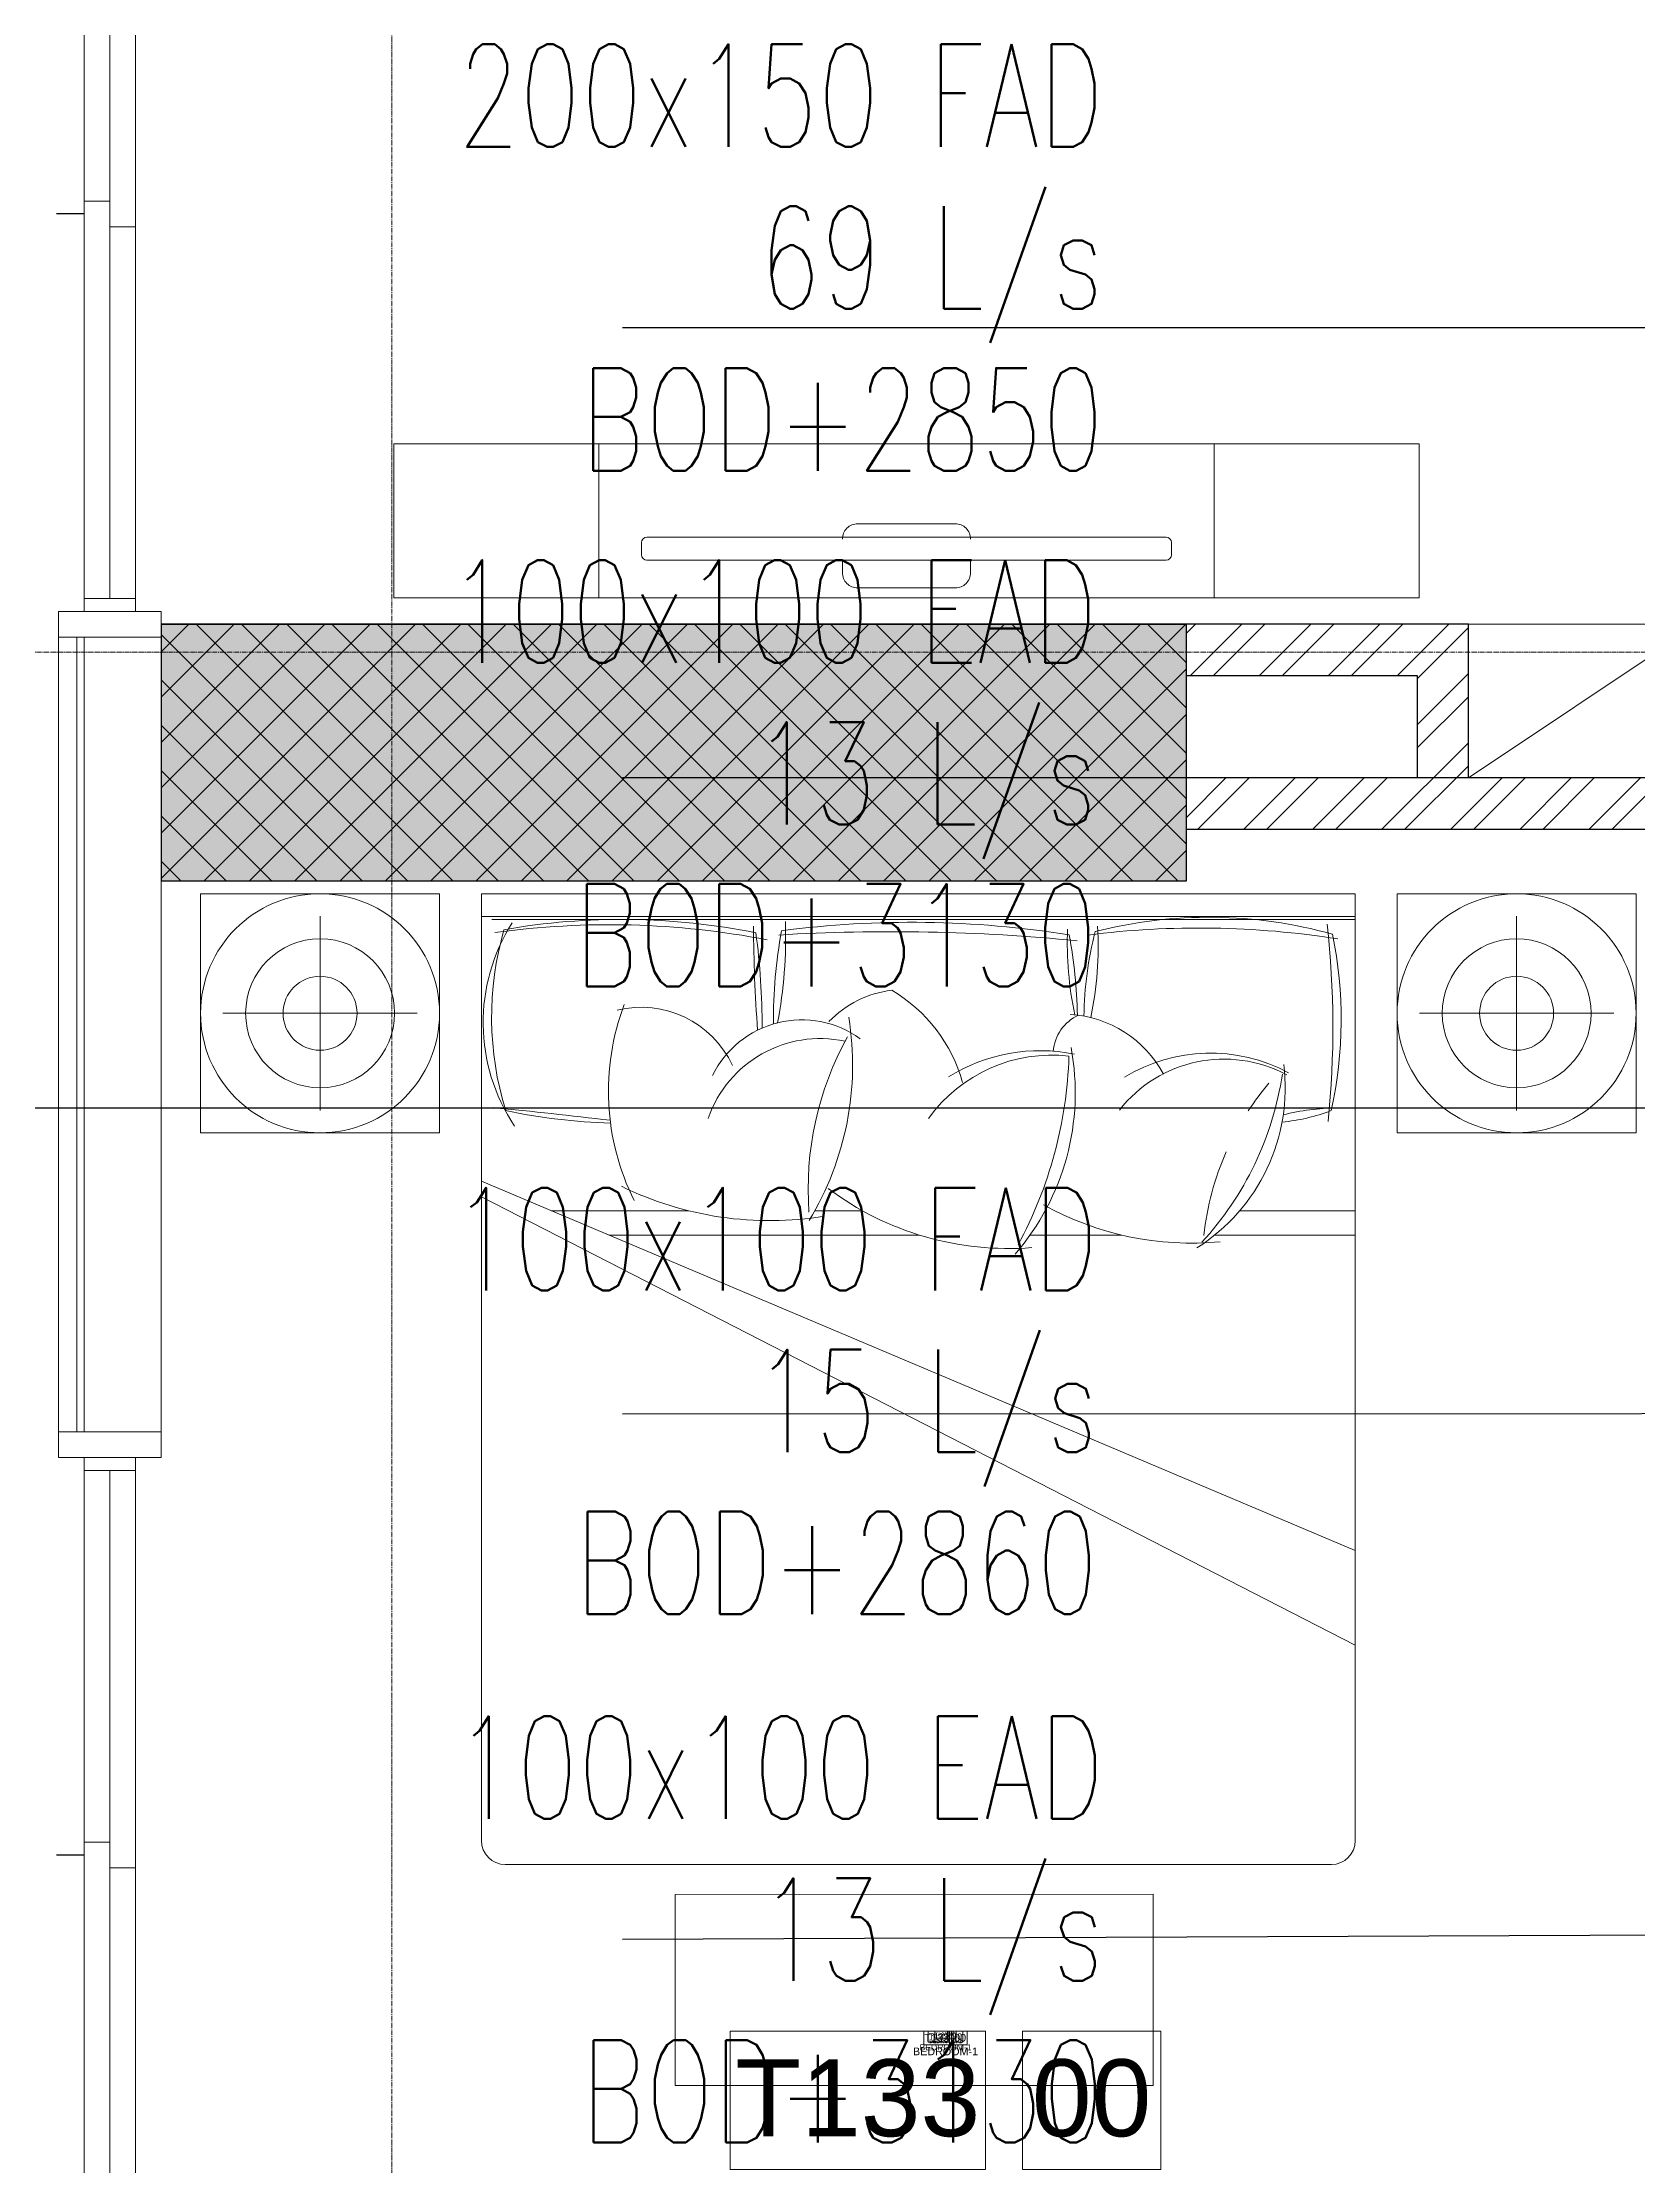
# Model space of a CAD drawing. Header units: millimetres. Extents: x -9226 to 166212, y -13 to 97274.
# Drawn here: x 29269 to 32380, y 38975 to 43114 of the extents above; entities that cross this region are included whole.
import ezdxf
from ezdxf.enums import TextEntityAlignment as Align

# ---------------------------------------------------------------- set-up
doc = ezdxf.new("R2010")
doc.units = ezdxf.units.MM
doc.linetypes.add('23491-A-XR-GRID$0$23288-XR-Unit GRIDS$0$CENTER2', pattern=[28.575, 19.05, -3.175, 3.175, -3.175])
doc.layers.get('0').update_dxf_attribs({"color": 8})
doc.layers.get('Defpoints').update_dxf_attribs({"color": 8})
for name, color, linetype in [('0-AC TEXT', 7, 'Continuous'), ('05 - 2ND - 3RD COLUMNS LAYOUT$0$23491-A-XR-GROUND TO PODIUM 3-COL$0$COLUMN', 8, 'Continuous'), ('05 - 2ND - 3RD COLUMNS LAYOUT$0$23491-A-XR-GROUND TO PODIUM 3-COL$0$HATCH', 8, 'Continuous'), ('1.INS', 8, 'Continuous'), ('1.STR', 8, 'Continuous'), ('cloud', 15, 'Continuous'), ('FAD', 3, 'Continuous')]:
    doc.layers.add(name, color=color, linetype=linetype)
for name, color, linetype, lineweight in [('1.TAGGING', 7, 'Continuous', 5), ('1.XREF', 8, 'Continuous', 9), ('23491-A-XR-GRID$0$G-ANNO-GRID', 8, '23491-A-XR-GRID$0$23288-XR-Unit GRIDS$0$CENTER2', 0), ('23491-XR-AR-2ND FLOOR PLAN$0$23491-XR-AR-2ND FLOOR PLAN$0$23491-XR-AR-TYP-FLOOR$0$A-FURN-FREE-PLAN', 8, 'Continuous', 5), ('23491-XR-AR-2ND FLOOR PLAN$0$23491-XR-AR-2ND FLOOR PLAN$0$23491-XR-AR-TYP-FLOOR$0$A-WALL-PATT', 8, 'Continuous', 5), ('23491-XR-AR-2ND FLOOR PLAN$0$23491-XR-AR-2ND FLOOR PLAN$0$A-WALL', 8, 'Continuous', 30), ('23491-XR-AR-2ND FLOOR PLAN$0$23491-XR-AR-TYP-FLOOR$0$A-FURN-FREE-PLAN', 8, 'Continuous', 5), ('23491-XR-AR-2ND FLOOR PLAN$0$23491-XR-AR-TYP-FLOOR$0$A-Glaz-Sill', 8, 'Continuous', 5), ('23491-XR-AR-2ND FLOOR PLAN$0$23491-XR-AR-TYP-FLOOR$0$A-GLAZ-WNDO', 8, 'Continuous', 13), ('23491-XR-AR-2ND FLOOR PLAN$0$A-ANNO-DIMS', 8, 'Continuous', 5), ('23491-XR-AR-2ND FLOOR PLAN$0$A-FLOR-IDEN', 8, 'Continuous', 9), ('23491-XR-AR-2ND FLOOR PLAN$0$A-FLOR-IDEN @ 10', 8, 'Continuous', 9), ('23491-XR-AR-2ND FLOOR PLAN$0$A-FLOR-IDEN @ 100', 8, 'Continuous', 9), ('23491-XR-AR-2ND FLOOR PLAN$0$A-FLOR-IDEN @ 5', 8, 'Continuous', 9), ('23491-XR-AR-2ND FLOOR PLAN$0$A-FLOR-IDEN @ 8', 8, 'Continuous', 9), ('23491-XR-AR-2ND FLOOR PLAN$0$A-WALL', 8, 'Continuous', 30), ('23491-XR-AR-2ND FLOOR PLAN$0$NEC- Glass', 8, 'Continuous', 5), ('A-ANNO-DIMS', 8, 'Continuous', 9), ('MH DIM', 15, 'Continuous', 0)]:
    doc.layers.add(name, color=color, linetype=linetype, lineweight=lineweight)
doc.styles.add('23491-XR-AR-2ND FLOOR PLAN$0$SDC-TEXT_4_2', font='arial.ttf')
doc.styles.add('ROMANS', font='isocp.shx', dxfattribs={"width": 0.8})
doc.styles.add('ROMANS100', font='romans.shx', dxfattribs={"width": 0.7, "height": 100})
doc.dimstyles.new('JSE', dxfattribs={"dimtxt": 50, "dimasz": 150, "dimexe": 0.18, "dimexo": 0.0625, "dimgap": 50, "dimtad": 0, "dimdec": 0, "dimrnd": 5, "dimzin": 0, "dimdsep": 46, "dimtxsty": 'ROMANS', "dimcen": 0.09, "dimclrd": 7, "dimclre": 7, "dimclrt": 7, "dimadec": 0, "dimazin": 0, "dimtfac": 1, "dimtdec": 0, "dimtofl": 0, "dimtmove": 0, "dimatfit": 3, "dimfxl": 1, "dimtolj": 1, "dimtzin": 0, "dimarcsym": 1})
doc.dimstyles.new('JSE-1.25', dxfattribs={"dimtxt": 200, "dimasz": 150, "dimexe": 0.18, "dimexo": 0.0625, "dimgap": 20, "dimtad": 1, "dimdec": 0, "dimrnd": 5, "dimzin": 0, "dimdsep": 46, "dimtxsty": 'ROMANS', "dimcen": 0.09, "dimclrd": 256, "dimclre": 256, "dimclrt": 7, "dimadec": 0, "dimazin": 0, "dimtfac": 1, "dimtdec": 0, "dimtofl": 0, "dimtmove": 0, "dimatfit": 3, "dimfxl": 1, "dimtolj": 1, "dimtzin": 0, "dimarcsym": 0})

# ---------------------------------------------------------------- blocks, each defined once
blk = doc.blocks.new('23491-XR-AR-2ND FLOOR PLAN$0$A$C1cb4348e')
at = {"layer": '23491-XR-AR-2ND FLOOR PLAN$0$23491-XR-AR-TYP-FLOOR$0$A-Glaz-Sill', "color": 8}
for p, q in [((100, 800), (100, 1525)), ((0, 750), (0, 25))]:
    blk.add_line(p, q, dxfattribs=at)
at = {"layer": '23491-XR-AR-2ND FLOOR PLAN$0$NEC- Glass', "color": 8}
for points in [[(100, 1550), (100, 1525), (0, 1525), (0, 1550)], [(0, 1525), (0, 750), (50, 750), (50, 1525)], [(50, 25), (50, 800), (100, 800), (100, 25)], [(100, 0), (100, 25), (0, 25), (0, 0)]]:
    blk.add_lwpolyline(points, close=True, dxfattribs=at)
at = {"layer": 'Defpoints', "color": 8}
blk.add_line((100, 775), (153.9, 775), dxfattribs=at)
blk = doc.blocks.new('23491-XR-AR-2ND FLOOR PLAN$0$A$C98741eb2')
at = {"layer": '23491-XR-AR-2ND FLOOR PLAN$0$23491-XR-AR-TYP-FLOOR$0$A-Glaz-Sill', "color": 8}
for p, q in [((-2337.4, 27365.4, 0), (-2337.4, 28915.4, 0)), ((-2137.4, 27365.4, 0), (-2137.4, 28915.4, 0))]:
    blk.add_line(p, q, dxfattribs=at)
at = {"layer": '23491-XR-AR-2ND FLOOR PLAN$0$23491-XR-AR-TYP-FLOOR$0$A-GLAZ-WNDO', "color": 8, "elevation": 0}
for points in [[(-2337.4, 28965.4), (-2137.4, 28965.4), (-2137.4, 28915.4), (-2337.4, 28915.4)], [(-2337.4, 27365.4), (-2137.4, 27365.4), (-2137.4, 27315.4), (-2337.4, 27315.4)]]:
    blk.add_lwpolyline(points, close=True, dxfattribs=at)
at = {"layer": '23491-XR-AR-2ND FLOOR PLAN$0$NEC- Glass', "color": 8}
for p, q in [((-2301.4, 28915.4, 0), (-2301.4, 27365.4, 0)), ((-2287.4, 28915.4, 0), (-2287.4, 27365.4, 0))]:
    blk.add_line(p, q, dxfattribs=at)
at = {"layer": '23491-XR-AR-2ND FLOOR PLAN$0$A-ANNO-DIMS', "color": 8, "xscale": -1, "rotation": 1.08428626077739e-07}
for p in [(-2187.4, 28965.4, 0), (-2187.4, 25765.4, 0)]:
    blk.add_blockref('23491-XR-AR-2ND FLOOR PLAN$0$A$C1cb4348e', p, dxfattribs=at)
blk = doc.blocks.new('23491-XR-AR-2ND FLOOR PLAN$0$23491-XR-AR-TYP-FLOOR$0$TV')
at = {"color": 8}
for p, q in [((0.0731, 0.5064), (0.0731, -0.5064)), ((0.1075, 0.5168), (0.0835, 0.5168)), ((0.1179, -0.5064), (0.1179, 0.5064)), ((0.1075, -0.5168), (0.0835, -0.5168))]:
    blk.add_line(p, q, dxfattribs=at)
for points in [[(0.0731, 0.125), (0.049, 0.125, 0.414214), (0.019, 0.095), (0.019, -0.095, 0.414214), (0.049, -0.125), (0.0731, -0.125)], [(0.1142, -0.125, 0.414214), (0.1442, -0.095), (0.1442, 0.095, 0.414214), (0.1142, 0.125)]]:
    blk.add_lwpolyline(points, format="xyb", dxfattribs=at)
for centre, start, end in [((0.0835, 0.5064), 89.9999, 179.9999), ((0.1075, 0.5064), 0.0001, 90.0001), ((0.0835, -0.5064), 180.0001, 270.0001), ((0.1075, -0.5064), 269.9999, 359.9999)]:
    blk.add_arc(centre, 0.0104, start, end, dxfattribs=at)
blk = doc.blocks.new('23491-XR-AR-2ND FLOOR PLAN$0$23491-XR-AR-TYP-FLOOR$0$TV&stand')
at = {"color": 8}
for p, q in [((0, 0.6), (-0.3, 0.6)), ((0, 0.6), (-0.3, 0.6)), ((0, -0.6), (-0.3, -0.6))]:
    blk.add_line(p, q, dxfattribs=at)
blk.add_lwpolyline([(-0.3, -1), (0, -1), (0, 1), (-0.3, 1)], close=True, dxfattribs=at)
at = {"color": 8, "rotation": 180}
blk.add_blockref('23491-XR-AR-2ND FLOOR PLAN$0$23491-XR-AR-TYP-FLOOR$0$TV', (0, 0), dxfattribs=at)
blk = doc.blocks.new('*U507')
at = {"color": 8, "linetype": 'ByBlock'}
for points in [[(1.3, 0), (-7, 0), (-7, 4.5), (1.3, 4.5)], [(2.5, 0), (7, 0), (7, 4.5), (2.5, 4.5)]]:
    blk.add_lwpolyline(points, close=True, dxfattribs=at)
at = {"color": 8, "linetype": 'ByBlock', "style": '23491-XR-AR-2ND FLOOR PLAN$0$SDC-TEXT_4_2'}
for tag, p in [('ROOM-NAME-2', (0, 9.95)), ('ROOM-NAME-1', (0, 6.6)), ('ROOM-NO.', (-2.85, 2.2)), ('ROOM-FINISH', (4.75, 2.2))]:
    blk.add_attdef(tag, text='', height=2.5, dxfattribs=at).set_placement(p, align=Align.MIDDLE_CENTER)
blk = doc.blocks.new('*U831')
at = {"layer": '23491-XR-AR-2ND FLOOR PLAN$0$A-FLOR-IDEN @ 10', "color": 8}
ref = blk.add_blockref('*U507', (31030.1, 39236.7), dxfattribs=dict(at, xscale=-5.999999999999999, yscale=5.999999999999999, zscale=5.999999999999999, rotation=180))
ref.add_attrib('ROOM-NO.', 'T133', dxfattribs={"layer": '0', "color": 0, "linetype": 'ByBlock', "height": 15, "style": '23491-XR-AR-2ND FLOOR PLAN$0$SDC-TEXT_4_2'}).set_placement((31013, 39223.7), align=Align.MIDDLE_CENTER)
ref.add_attrib('ROOM-FINISH', '00', dxfattribs={"layer": '0', "color": 0, "linetype": 'ByBlock', "height": 15, "style": '23491-XR-AR-2ND FLOOR PLAN$0$SDC-TEXT_4_2'}).set_placement((31058.6, 39223.7), align=Align.MIDDLE_CENTER)
ref.add_attrib('ROOM-NAME-1', 'BEDROOM-1', dxfattribs={"layer": '0', "color": 0, "linetype": 'ByBlock', "height": 15, "style": '23491-XR-AR-2ND FLOOR PLAN$0$SDC-TEXT_4_2'}).set_placement((31030.1, 39197.1), align=Align.MIDDLE_CENTER)
at = {"layer": '23491-XR-AR-2ND FLOOR PLAN$0$A-FLOR-IDEN @ 100', "color": 8}
ref = blk.add_blockref('*U507', (31030.1, 39236.7), dxfattribs=dict(at, xscale=-60, yscale=60, zscale=60, rotation=180))
ref.add_attrib('ROOM-NO.', 'T133', dxfattribs={"layer": '0', "color": 0, "linetype": 'ByBlock', "height": 150, "style": '23491-XR-AR-2ND FLOOR PLAN$0$SDC-TEXT_4_2'}).set_placement((30859.1, 39106.7), align=Align.MIDDLE_CENTER)
ref.add_attrib('ROOM-FINISH', '00', dxfattribs={"layer": '0', "color": 0, "linetype": 'ByBlock', "height": 150, "style": '23491-XR-AR-2ND FLOOR PLAN$0$SDC-TEXT_4_2'}).set_placement((31315.1, 39106.6), align=Align.MIDDLE_CENTER)
ref.add_attrib('ROOM-NAME-1', 'BEDROOM-1', dxfattribs={"layer": '0', "color": 0, "linetype": 'ByBlock', "height": 150, "style": '23491-XR-AR-2ND FLOOR PLAN$0$SDC-TEXT_4_2'}).set_placement((31030.1, 38840.6), align=Align.MIDDLE_CENTER)
at = {"layer": '23491-XR-AR-2ND FLOOR PLAN$0$A-FLOR-IDEN @ 5', "color": 8}
ref = blk.add_blockref('*U507', (31030.1, 39236.7), dxfattribs=dict(at, xscale=-3, yscale=3, zscale=3, rotation=180))
ref.add_attrib('ROOM-NO.', 'T133', dxfattribs={"layer": '0', "color": 0, "linetype": 'ByBlock', "height": 7.5, "style": '23491-XR-AR-2ND FLOOR PLAN$0$SDC-TEXT_4_2'}).set_placement((31021.6, 39230.2), align=Align.MIDDLE_CENTER)
ref.add_attrib('ROOM-FINISH', '00', dxfattribs={"layer": '0', "color": 0, "linetype": 'ByBlock', "height": 7.5, "style": '23491-XR-AR-2ND FLOOR PLAN$0$SDC-TEXT_4_2'}).set_placement((31044.4, 39230.2), align=Align.MIDDLE_CENTER)
ref.add_attrib('ROOM-NAME-1', 'BEDROOM-1', dxfattribs={"layer": '0', "color": 0, "linetype": 'ByBlock', "height": 7.5, "style": '23491-XR-AR-2ND FLOOR PLAN$0$SDC-TEXT_4_2'}).set_placement((31030.1, 39216.9), align=Align.MIDDLE_CENTER)
at = {"layer": '23491-XR-AR-2ND FLOOR PLAN$0$A-FLOR-IDEN @ 8', "color": 8}
ref = blk.add_blockref('*U507', (31030.1, 39236.7), dxfattribs=dict(at, xscale=-4.8, yscale=4.8, zscale=4.8, rotation=180))
ref.add_attrib('ROOM-NO.', 'T133', dxfattribs={"layer": '0', "color": 0, "linetype": 'ByBlock', "height": 12, "style": '23491-XR-AR-2ND FLOOR PLAN$0$SDC-TEXT_4_2'}).set_placement((31016.4, 39226.3), align=Align.MIDDLE_CENTER)
ref.add_attrib('ROOM-FINISH', '00', dxfattribs={"layer": '0', "color": 0, "linetype": 'ByBlock', "height": 12, "style": '23491-XR-AR-2ND FLOOR PLAN$0$SDC-TEXT_4_2'}).set_placement((31052.9, 39226.3), align=Align.MIDDLE_CENTER)
ref.add_attrib('ROOM-NAME-1', 'BEDROOM-1', dxfattribs={"layer": '0', "color": 0, "linetype": 'ByBlock', "height": 12, "style": '23491-XR-AR-2ND FLOOR PLAN$0$SDC-TEXT_4_2'}).set_placement((31030.1, 39205), align=Align.MIDDLE_CENTER)
blk = doc.blocks.new('23491-XR-AR-2ND FLOOR PLAN$0$23491-XR-AR-2ND FLOOR PLAN$0$23491-XR-AR-TYP-FLOOR$0$ery')
at = {"color": 8}
for p, q in [((50.1732, -60.523), (50.1732, -62.5035)), ((52.002, -60.523), (52.002, -62.5035)), ((49.8357, -60.9765), (49.8357, -60.5696)), ((52.3396, -60.9765), (52.3396, -60.5696)), ((50.195, -60.5765), (52.002, -60.5765)), ((50.0392, -60.773), (49.6322, -60.773)), ((52.1361, -60.773), (52.543, -60.773)), ((50.1732, -61.1243), (52.002, -61.8966)), ((50.1732, -61.1566), (52.002, -62.0945)), ((50.3194, -61.1861), (50.6071, -61.1861)), ((50.8707, -61.1861), (50.9706, -61.1861)), ((51.7601, -61.1861), (52.002, -61.1861)), ((50.4397, -61.2369), (51.0896, -61.2369)), ((51.3214, -61.2369), (51.5131, -61.2369)), ((51.7079, -61.2369), (52.002, -61.2369)), ((50.2232, -62.5535), (51.952, -62.5535))]:
    blk.add_line(p, q, dxfattribs=at)
for points in [[(49.5857, -61.023), (49.5857, -60.523), (50.0857, -60.523), (50.0857, -61.023)], [(50.1732, -60.5707), (52.002, -60.5707), (52.002, -60.523), (50.1732, -60.523)], [(52.5896, -61.023), (52.5896, -60.523), (52.0896, -60.523), (52.0896, -61.023)], [(51.579, -63.0159), (51.579, -62.6159), (50.579, -62.6159), (50.579, -63.0159)]]:
    blk.add_lwpolyline(points, close=True, dxfattribs=at)
for centre, radius in [((49.8357, -60.773), 0.25), ((52.3396, -60.773), 0.25), ((49.8357, -60.773), 0.1558), ((52.3396, -60.773), 0.1558), ((49.8357, -60.773), 0.0774), ((52.3396, -60.773), 0.0774)]:
    blk.add_circle(centre, radius, dxfattribs=at)
for centre, radius, start, end in [((51.6956, -61.533), 0.9609, 74.3851, 104.3191), ((50.5656, -60.7926), 0.3887, 147.51, 213.8336), ((50.8566, -60.7814), 0.6619, 163.9263, 197.1409), ((50.4413, -62.324), 1.7363, 79.0487, 97.9408), ((50.467, -61.9939), 1.4173, 78.5793, 100.0172), ((53.6557, -60.5857), 2.9129, 180.1063, 184.3854), ((49.2556, -60.8025), 1.5051, 359.9394, 7.5533), ((51.8197, -60.7885), 1.0355, 169.5301, 180.3869), ((49.8644, -60.6148), 0.9455, 349.1351, 2.0447), ((51.0308, -64.5677), 3.9654, 84.3658, 93.3969), ((51.0726, -62.6805), 2.0978, 80.934, 97.4266), ((52.1368, -60.6251), 0.7375, 177.8261, 191.8211), ((50.4231, -60.794), 0.9974, 0.9919, 10.6945), ((52.1698, -60.7881), 0.7358, 165.3434, 179.2809), ((51.6753, -62.4532), 1.8585, 81.0226, 97.1964), ((50.718, -60.6316), 0.7459, 348.3689, 3.123), ((50.0422, -60.8025), 1.9129, 354.0935, 6.4707), ((51.1003, -60.785), 0.8722, 347.3175, 11.7435), ((51.0581, -60.9422), 0.2189, 96.8992, 136.0421), ((50.8689, -61.0038), 0.323, 15.4018, 59.7122), ((50.9519, -60.9358), 0.5128, 159.3026, 206.5026), ((50.5079, -60.9703), 0.21, 24.7523, 103.9192), ((50.8438, -60.9949), 0.2082, 54.1671, 153.8421), ((50.3253, -60.8812), 0.6248, 328.6542, 9.1977), ((51.4597, -60.8591), 0.0899, 114.1567, 175.8974), ((51.3912, -61.0124), 0.2374, 28.1996, 86.5061), ((50.8825, -61.0743), 0.2484, 78.0413, 160.8342), ((51.5165, -61.1414), 0.6595, 151.0456, 184.1497), ((51.3671, -61.1783), 0.3178, 83.5607, 144.2853), ((51.342, -61.2124), 0.3612, 78.4081, 122.0077), ((50.9003, -60.9391), 0.5157, 319.1339, 10.5299), ((50.5144, -60.8347), 0.8889, 331.605, 358.1749), ((51.7274, -61.1472), 0.2783, 61.8876, 141.8707), ((51.6983, -61.2012), 0.345, 61.6404, 121.3345), ((51.4584, -60.9282), 0.3969, 302.3262, 7), ((51.1919, -60.8013), 0.6649, 317.3201, 351.4624), ((52.2757, -61.3012), 0.5939, 139.9508, 146.951), ((49.2432, -70.9709), 10.046, 83.14243, 84.54762), ((51.97, -61.4633), 0.4925, 90.7851, 103.9629), ((50.4817, -59.7519), 1.2515, 258.1169, 268.2497), ((51.8161, -60.6296), 0.3723, 275.0174, 291.2748), ((52.2757, -61.3012), 0.5939, 156.2982, 173.8539), ((50.7767, -60.4995), 0.7072, 243.96, 279.3474), ((51.2758, -60.6357), 0.6293, 233.2201, 274.4972), ((51.6586, -60.6167), 0.637, 240.9467, 275.467), ((51.952, -62.5035), 0.05, 270, 0)]:
    blk.add_arc(centre, radius, start, end, dxfattribs=at)
at = {"color": 8, "linetype": 'ByBlock'}
blk.add_arc((50.2232, -62.5035), 0.05, 180, 270, dxfattribs=at)
blk = doc.blocks.new('23491-XR-AR-2ND FLOOR PLAN')
at = {"layer": '23491-XR-AR-2ND FLOOR PLAN$0$23491-XR-AR-2ND FLOOR PLAN$0$23491-XR-AR-TYP-FLOOR$0$A-WALL-PATT'}
h = blk.add_hatch(dxfattribs=at)
h.set_pattern_fill('ANSI32', color=8, scale=10)
h.paths.add_polyline_path([(32499, 41680), (32499, 41980), (35050, 41980), (35050, 39930), (34950, 40030), (34950, 41880), (32599, 41880), (32599, 41130), (32499, 41130), (32499, 41580), (31500, 41580), (31500, 41680), (31950, 41680), (31950, 41880), (31500, 41880), (31500, 41980), (32050, 41980), (32050, 41680)])
at = {"layer": '23491-XR-AR-2ND FLOOR PLAN$0$23491-XR-AR-2ND FLOOR PLAN$0$23491-XR-AR-TYP-FLOOR$0$A-FURN-FREE-PLAN', "color": 8}
for q in [(32050, 41980, 0), (32050, 41680, 0)]:
    blk.add_line((32499, 41980, 0), q, dxfattribs=at)
at = {"layer": '23491-XR-AR-2ND FLOOR PLAN$0$23491-XR-AR-2ND FLOOR PLAN$0$A-WALL', "color": 8}
for p, q in [((32050, 41980), (31499.9, 41980)), ((32499, 41680), (32050, 41680))]:
    blk.add_line(p, q, dxfattribs=at)
blk.add_lwpolyline([(31499.9, 41880), (31950, 41880), (31950, 41680), (31499.9, 41680)], dxfattribs=at)
at = {"layer": '23491-XR-AR-2ND FLOOR PLAN$0$A-WALL', "color": 8}
for p, q in [((32050, 41680), (32050, 41980)), ((31499.9, 41580), (32499, 41580))]:
    blk.add_line(p, q, dxfattribs=at)
at = {"layer": '23491-XR-AR-2ND FLOOR PLAN$0$23491-XR-AR-2ND FLOOR PLAN$0$23491-XR-AR-TYP-FLOOR$0$A-FURN-FREE-PLAN', "color": 8, "xscale": 932.1293139154335, "yscale": 932.1293139154335, "zscale": 932.1293139154335, "rotation": 0.0004503217248665663}
blk.add_blockref('23491-XR-AR-2ND FLOOR PLAN$0$23491-XR-AR-2ND FLOOR PLAN$0$23491-XR-AR-TYP-FLOOR$0$ery', (-16643.6, 97869.1, 0), dxfattribs=at)
at = {"layer": '23491-XR-AR-2ND FLOOR PLAN$0$23491-XR-AR-TYP-FLOOR$0$A-FURN-FREE-PLAN', "color": 8, "xscale": 1000.000000000001, "yscale": 1000.000000000001, "zscale": 1000.000000000001, "rotation": 270.0001897351061}
blk.add_blockref('23491-XR-AR-2ND FLOOR PLAN$0$23491-XR-AR-TYP-FLOOR$0$TV&stand', (30954, 42031.5, 0), dxfattribs=at)
at = {"layer": '23491-XR-AR-2ND FLOOR PLAN$0$23491-XR-AR-TYP-FLOOR$0$A-GLAZ-WNDO', "color": 8}
blk.add_blockref('23491-XR-AR-2ND FLOOR PLAN$0$A$C98741eb2', (31637.3, 13039.4, 0), dxfattribs=at)
at = {"layer": '23491-XR-AR-2ND FLOOR PLAN$0$A-FLOR-IDEN'}
blk.add_blockref('*U831', (0, 0), dxfattribs=at)
blk = doc.blocks.new('23491-A-XR-GRID')
at = {"layer": '23491-A-XR-GRID$0$G-ANNO-GRID', "color": 8, "ltscale": 0.5}
for p, q in [((29950, 96273.8), (29950, 34912.2)), ((-8075.9, 41925.3, 0), (56827.8, 41925.3, 0))]:
    blk.add_line(p, q, dxfattribs=at)
blk = doc.blocks.new('05 - 2ND - 3RD COLUMNS LAYOUT')
at = {"layer": '05 - 2ND - 3RD COLUMNS LAYOUT$0$23491-A-XR-GROUND TO PODIUM 3-COL$0$HATCH'}
h = blk.add_hatch(color=256, dxfattribs=at)
h.dxf.hatch_style = 1
h.paths.add_polyline_path([(29499.9, 41979.7), (29499.9, 41479.7), (31499.9, 41479.7), (31499.9, 41979.7)])
at = {"layer": '05 - 2ND - 3RD COLUMNS LAYOUT$0$23491-A-XR-GROUND TO PODIUM 3-COL$0$COLUMN', "lineweight": 30, "elevation": 0}
blk.add_lwpolyline([(29499.9, 41979.7), (29499.9, 41479.7), (31499.9, 41479.7), (31499.9, 41979.7)], close=True, dxfattribs=at)
blk = doc.blocks.new('XREF')
at = {"layer": 'A-ANNO-DIMS', "color": 8}
blk.add_blockref('23491-XR-AR-2ND FLOOR PLAN', (0, 0), dxfattribs=at)
blk.add_blockref('23491-A-XR-GRID', (0, 0))
at = {"layer": 'A-ANNO-DIMS'}
blk.add_blockref('05 - 2ND - 3RD COLUMNS LAYOUT', (0, 0), dxfattribs=at)
blk = doc.blocks.new('I LOVE U05 - 2ND - 3RD COLUMNS LAYOUT$0$1-3 WALLS')
at = {"layer": '05 - 2ND - 3RD COLUMNS LAYOUT$0$23491-A-XR-GROUND TO PODIUM 3-COL$0$HATCH'}
h = blk.add_hatch(dxfattribs=at)
h.set_pattern_fill('ANSI37', color=15, scale=500)
h.set_pattern_definition([(45, (69070.89, -86087.81), (-44.194174, 44.194174), []), (135, (69070.89, -86087.81), (-44.194174, -44.194174), [])])
h.paths.add_polyline_path([(31106, 43073.4), (31106, 42573.4), (33106, 42573.4), (33106, 43073.4)])
at = {"layer": '05 - 2ND - 3RD COLUMNS LAYOUT$0$23491-A-XR-GROUND TO PODIUM 3-COL$0$COLUMN', "color": 15, "lineweight": 30, "elevation": 0}
blk.add_lwpolyline([(31106, 43073.4), (31106, 42573.4), (33106, 42573.4), (33106, 43073.4)], close=True, dxfattribs=at)
blk = doc.blocks.new('I LOVE U05 - 2ND - 3RD COLUMNS LAYOUT')
at = {"color": 15}
blk.add_blockref('I LOVE U05 - 2ND - 3RD COLUMNS LAYOUT$0$1-3 WALLS', (0, 0), dxfattribs=at)
blk = doc.blocks.new('I LOVE USTR')
at = {"layer": 'MH DIM', "color": 15}
blk.add_blockref('I LOVE U05 - 2ND - 3RD COLUMNS LAYOUT', (-1606, -1093.4, 0), dxfattribs=at)
blk = doc.blocks.new('A$C32d94600')
at = {"layer": 'cloud', "color": 15}
blk.add_blockref('I LOVE USTR', (-5100, -86375.9, 0), dxfattribs=at)

msp = doc.modelspace()

# ---------------------------------------------------------------- block references
at = {"layer": '1.STR'}
msp.add_blockref('A$C32d94600', (5100, 86375.3), dxfattribs=at)

# ---------------------------------------------------------------- next in the draw order: block references
at = {"layer": '1.XREF'}
msp.add_blockref('XREF', (0, 0), dxfattribs=at)

# ---------------------------------------------------------------- next in the draw order: linework, layer by layer
at = {"layer": '1.INS', "color": 7}
for points in [[(34376.2, 40663.8), (34376.2, 40440.8), (30399.9, 40439.6)], [(36851.1, 40535.2), (36847.5, 39442.2), (30399.9, 39415.5)]]:
    msp.add_lwpolyline(points, dxfattribs=at)
at = {"layer": 'FAD', "color": 7, "elevation": 0.1}
msp.add_lwpolyline([(34017.1, 41363.4), (34017.1, 41680), (30399.9, 41680)], dxfattribs=at)

# ---------------------------------------------------------------- next in the draw order: texts
at = {"layer": '0-AC TEXT', "char_height": 200, "width": 2328.667, "attachment_point": 3, "line_spacing_factor": 0.946776, "style": 'ROMANS100'}
for s, insert in [('200x150 FAD\\P69 L/s\\PBOD+2850', (31338.9, 43110.4)), ('100x100 EAD\\P13 L/s\\PBOD+3130', (31326.5, 42104.7, 0)), ('100x100 FAD\\P15 L/s\\PBOD+2860', (31327.9, 40881, 0)), ('100x100 EAD\\P13 L/s\\PBOD+3130', (31339.3, 39850.5, 0))]:
    msp.add_mtext(s, dxfattribs=dict(at, insert=insert))

# ---------------------------------------------------------------- next in the draw order: leaders
at = {"layer": '1.INS'}
msp.add_leader([(37303.9, 42645.5, 0), (37303.9, 43418.7, 0), (27250, 43325.3, 0)], dimstyle='JSE', override={"dimgap": 50, "dimtad": 0}, dxfattribs=at)
at = {"layer": '1.TAGGING', "color": 6}
for points in [[(32858.5, 41036.4), (27250, 41036.4)], [(37281.3, 40509.7, 0), (37281.3, 37250.7, 0), (27250, 37250.7, 0)]]:
    msp.add_leader(points, dimstyle='JSE-1.25', override={"dimgap": 20, "dimtad": 0}, dxfattribs=at)
at = {"layer": 'FAD'}
msp.add_leader([(37434.1, 41714.7, -0.1), (37434.1, 42557.7, -0.1), (30399.9, 42557.7, -0.1)], dimstyle='JSE', override={"dimgap": 50, "dimtad": 0}, dxfattribs=at)

doc.saveas('drawing.dxf')
